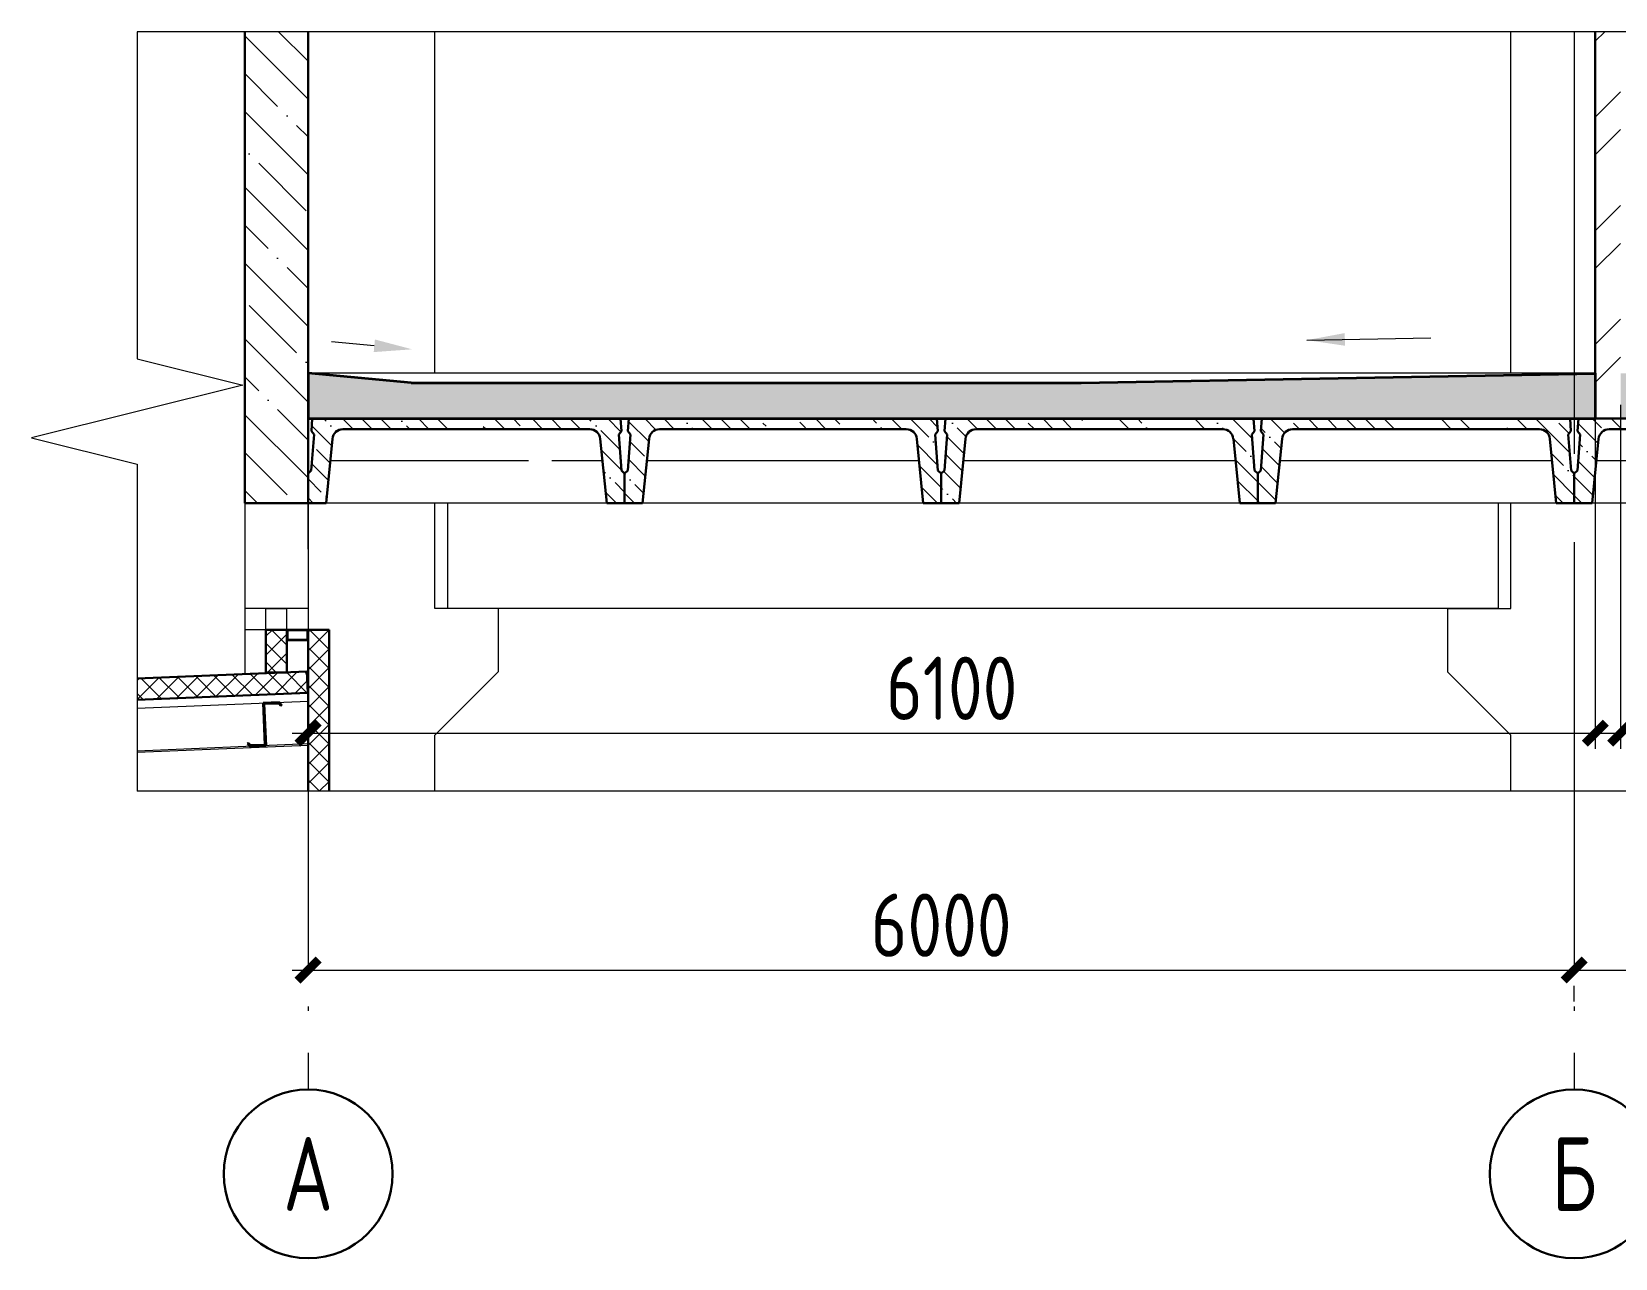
# Model space of a CAD drawing. Extents: x -965262 to 1142518, y -357520 to 71675.
# Drawn here: x 586800 to 594304, y -215166 to -209353 of the extents above; entities that cross this region are included whole.
import ezdxf

# ---------------------------------------------------------------- set-up
doc = ezdxf.new("R2010")
doc.units = 0
doc.header["$LTSCALE"] = 10
doc.linetypes.add('DOTE', pattern=[2.42, 2, -0.2, 0.02, -0.2])
doc.layers.get('0').update_dxf_attribs({"linetype": 'CONTINUOUS', "lineweight": 30})
doc.layers.get('Defpoints').update_dxf_attribs({"linetype": 'CONTINUOUS'})
doc.layers.add('DOTE', color=7, linetype='DOTE', lineweight=9)
doc.layers.add('полы', color=3, linetype='CONTINUOUS', lineweight=35)
doc.styles.add('GOST 2.304', font='isocpeur.ttf', dxfattribs={"width": 0.75, "height": 250})
doc.styles.add('ГОСТ 2м', font='isocpeur.ttf', dxfattribs={"width": 0.8, "height": 250})
doc.dimstyles.new('ГОСТ 2м', dxfattribs={"dimtxt": 250, "dimasz": 100, "dimexe": 75, "dimexo": 150, "dimgap": 62.5, "dimtad": 1, "dimdec": 0, "dimtxsty": 'ГОСТ 2м', "dimblk": 'ARCHTICK', "dimcen": 150, "dimdle": 75, "dimclrd": 256, "dimclre": 256, "dimclrt": 256, "dimadec": 0, "dimazin": 0, "dimtfac": 1, "dimtdec": 0, "dimtmove": 0, "dimatfit": 3, "dimldrblk": 'OBLIQUE', "dimfxl": 1, "dimlwd": 15, "dimlwe": 15, "dimarcsym": 0})
pattern_1 = [(45, (574422.91, -380254.774), (-44.90128, 44.90128), []), (135, (574422.91, -380254.774), (-44.90128, -44.90128), [])]

# ---------------------------------------------------------------- blocks, each defined once
blk = doc.blocks.new('y')
at = {"lineweight": 15}
h = blk.add_hatch(dxfattribs=at)
h.set_pattern_fill('ANSI35', color=256, scale=20, angle=90, style=0)
h.set_pattern_definition([(135, (-71939.62, 175751.51), (-89.80256, -89.80256), []), (135, (-71939.62, 175841.31), (-89.80256, -89.80256), [158.75, -31.75, 0, -31.75])])
edge = h.paths.add_edge_path()
edge.add_ellipse((16945.9, 173767.8), major_axis=(35.4, 35.4), ratio=1, start_angle=45, end_angle=129.28941)
edge.add_line((16896.2, 173772.8), (16865.7, 173467.8))
edge.add_line((16865.7, 173467.8), (16780.7, 173467.8))
edge.add_line((16780.7, 173467.8), (16780.7, 173607.8))
edge.add_line((16780.7, 173607.8), (16795.8, 173622.8))
edge.add_line((16795.8, 173622.8), (16808.9, 173792.8))
edge.add_line((16808.9, 173792.8), (16796.1, 173807.8))
edge.add_line((16796.1, 173807.8), (16800.7, 173867.8))
edge.add_line((16800.7, 173867.8), (18260.7, 173867.8))
edge.add_line((18260.7, 173867.8), (18265.3, 173807.8))
edge.add_line((18265.3, 173807.8), (18252.4, 173792.8))
edge.add_line((18252.4, 173792.8), (18265.5, 173622.8))
edge.add_line((18265.5, 173622.8), (18280.7, 173607.8))
edge.add_line((18280.7, 173607.8), (18280.7, 173467.8))
edge.add_line((18280.7, 173467.8), (18195.7, 173467.8))
edge.add_line((18195.7, 173467.8), (18165.2, 173772.8))
edge.add_ellipse((18115.4, 173767.8), major_axis=(-35.4, 35.4), ratio=1, start_angle=230.71059, end_angle=315)
edge.add_line((18115.4, 173817.8), (16945.9, 173817.8))
h.paths.add_polyline_path([(17610.7, 173817.8), (17450.7, 173817.8), (17450.7, 173867.8), (17610.7, 173867.8)], flags=17)
h.paths.add_polyline_path([(17960.7, 173817.8), (17800.7, 173817.8), (17800.7, 173867.8), (17960.7, 173867.8)], flags=17)
for p, q in [((16800.7, 173867.8), (16796.1, 173807.8)), ((18260.7, 173867.8), (16800.7, 173867.8)), ((18115.4, 173817.8), (16945.9, 173817.8)), ((18260.7, 173867.8), (18265.3, 173807.8)), ((16808.9, 173792.8), (16795.8, 173622.8)), ((16808.9, 173792.8), (16796.1, 173807.8)), ((16896.2, 173772.8), (16865.7, 173467.8)), ((18165.2, 173772.8), (18195.7, 173467.8)), ((18252.4, 173792.8), (18265.3, 173807.8)), ((18252.4, 173792.8), (18265.5, 173622.8)), ((16780.7, 173607.8), (16795.8, 173622.8)), ((16780.7, 173607.8), (16780.7, 173467.8)), ((18280.7, 173607.8), (18265.5, 173622.8)), ((18280.7, 173607.8), (18280.7, 173467.8)), ((18280.7, 173607.8), (18280.7, 173467.8)), ((16780.7, 173467.8), (16865.7, 173467.8)), ((18280.7, 173467.8), (18195.7, 173467.8))]:
    blk.add_line(p, q)
for p, q in [((18175.7, 173667.8), (16885.7, 173667.8)), ((18195.7, 173467.8), (16865.7, 173467.8))]:
    blk.add_line(p, q, dxfattribs=at)
for centre, start, end in [((16945.9, 173767.8), 90, 174.28941), ((18115.4, 173767.8), 5.71059, 90)]:
    blk.add_arc(centre, 50, start, end)
blk = doc.blocks.new('_ArchTick')
at = {"color": 0, "linetype": 'ByBlock', "lineweight": 0, "const_width": 0.4}
blk.add_lwpolyline([(-0.5, -0.5), (0.5, 0.5)], dxfattribs=at)
blk = doc.blocks.new('*D2134')
at = {"lineweight": 15, "ltscale": 100, "transparency": 16777216}
for p, q in [((600109.5, -213649.9), (600109.5, -213724.9)), ((594034.5, -213799.9), (600184.5, -213799.9)), ((594109.5, -213949.9), (594109.5, -213874.9))]:
    blk.add_line(p, q, dxfattribs=at)
at = {"layer": 'Defpoints', "color": 0, "lineweight": 15, "ltscale": 100, "transparency": 16777216}
for p in [(594109.5, -213799.9), (600109.5, -213799.9), (600109.5, -213799.9)]:
    blk.add_point(p, dxfattribs=at)
at = {"lineweight": 15, "ltscale": 100, "transparency": 16777216, "xscale": 100, "yscale": 100, "zscale": 100, "rotation": 180}
blk.add_blockref('_ArchTick', (594109.5, -213799.9), dxfattribs=at)
at = {"lineweight": 15, "ltscale": 100, "transparency": 16777216, "xscale": 100, "yscale": 100, "zscale": 100}
blk.add_blockref('_ArchTick', (600109.5, -213799.9), dxfattribs=at)
at = {"lineweight": 15, "ltscale": 100, "transparency": 16777216, "insert": (597109.5, -213587.4), "char_height": 250, "attachment_point": 5, "style": 'ГОСТ 2м'}
blk.add_mtext('{\\H1.2x;6000}', dxfattribs=at)
blk = doc.blocks.new('_Oblique')
at = {"color": 0, "linetype": 'ByBlock', "lineweight": -2}
blk.add_line((-0.5, -0.5), (0.5, 0.5), dxfattribs=at)
blk = doc.blocks.new('*D2135')
at = {"lineweight": 15, "ltscale": 100, "transparency": 16777216}
for p, q in [((588109.5, -213649.9), (588109.5, -213724.9)), ((594109.5, -213649.9), (594109.5, -213724.9)), ((588034.5, -213799.9), (594184.5, -213799.9))]:
    blk.add_line(p, q, dxfattribs=at)
at = {"layer": 'Defpoints', "color": 0, "lineweight": 15, "ltscale": 100, "transparency": 16777216}
for p in [(588109.5, -213799.9), (594109.5, -213799.9), (594109.5, -213799.9)]:
    blk.add_point(p, dxfattribs=at)
at = {"lineweight": 15, "ltscale": 100, "transparency": 16777216, "xscale": 100, "yscale": 100, "zscale": 100, "rotation": 180}
blk.add_blockref('_ArchTick', (588109.5, -213799.9), dxfattribs=at)
at = {"lineweight": 15, "ltscale": 100, "transparency": 16777216, "xscale": 100, "yscale": 100, "zscale": 100}
blk.add_blockref('_ArchTick', (594109.5, -213799.9), dxfattribs=at)
at = {"lineweight": 15, "ltscale": 100, "transparency": 16777216, "insert": (591109.5, -213587.4), "char_height": 250, "attachment_point": 5, "style": 'ГОСТ 2м'}
blk.add_mtext('{\\H1.2x;6000}', dxfattribs=at)
blk = doc.blocks.new('*D2136')
at = {"lineweight": 15, "transparency": 16777216}
for p, q in [((588109.5, -211122), (588109.5, -212752.3)), ((594209.5, -211123.7), (594209.5, -212752.3)), ((588034.5, -212677.3), (594284.5, -212677.3))]:
    blk.add_line(p, q, dxfattribs=at)
at = {"layer": 'Defpoints', "color": 0, "lineweight": 15, "transparency": 16777216}
for p in [(588109.5, -210972), (594209.5, -210973.7), (594209.5, -212677.3)]:
    blk.add_point(p, dxfattribs=at)
at = {"lineweight": 15, "transparency": 16777216, "xscale": 100, "yscale": 100, "zscale": 100, "rotation": 180}
blk.add_blockref('_ArchTick', (588109.5, -212677.3), dxfattribs=at)
at = {"lineweight": 15, "transparency": 16777216, "xscale": 100, "yscale": 100, "zscale": 100}
blk.add_blockref('_ArchTick', (594209.5, -212677.3), dxfattribs=at)
at = {"lineweight": 15, "transparency": 16777216, "insert": (591159.5, -212464.8), "char_height": 250, "attachment_point": 5, "style": 'ГОСТ 2м'}
blk.add_mtext('{\\H1.2x;6100}', dxfattribs=at)
blk = doc.blocks.new('*D2137')
at = {"lineweight": 15, "transparency": 16777216}
for p, q in [((594329.5, -211122), (594329.5, -212752.3)), ((598199.5, -211122), (598199.5, -212752.3)), ((594254.5, -212677.3), (598274.5, -212677.3))]:
    blk.add_line(p, q, dxfattribs=at)
at = {"layer": 'Defpoints', "color": 0, "lineweight": 15, "transparency": 16777216}
for p in [(594329.5, -210972), (598199.5, -210972), (598199.5, -212677.3)]:
    blk.add_point(p, dxfattribs=at)
at = {"lineweight": 15, "transparency": 16777216, "xscale": 100, "yscale": 100, "zscale": 100, "rotation": 180}
blk.add_blockref('_ArchTick', (594329.5, -212677.3), dxfattribs=at)
at = {"lineweight": 15, "transparency": 16777216, "xscale": 100, "yscale": 100, "zscale": 100}
blk.add_blockref('_ArchTick', (598199.5, -212677.3), dxfattribs=at)
at = {"lineweight": 15, "transparency": 16777216, "insert": (596264.5, -212464.8), "char_height": 250, "attachment_point": 5, "style": 'ГОСТ 2м'}
blk.add_mtext('{\\H1.2x;3870}', dxfattribs=at)

msp = doc.modelspace()

# ---------------------------------------------------------------- hatches: boundary and pattern name
at = {"lineweight": 15}
h = msp.add_hatch(dxfattribs=at)
h.set_pattern_fill('ANSI35', color=256, scale=40, angle=90)
h.set_pattern_definition([(135, (587965.08, -209887.25), (-179.605, -179.605), []), (135, (587965.08, -209707.64), (-179.605, -179.605), [317.5, -63.5, 0, -63.5])])
h.paths.add_polyline_path([(588109.5, -209353), (587809.5, -209353), (587809.5, -210287), (588109.5, -210287)])
h.paths.add_polyline_path([(587809.5, -211587), (588109.5, -211587), (588109.5, -211447), (588109.5, -210287), (587809.5, -210287)])
h = msp.add_hatch(dxfattribs=at)
h.set_pattern_fill('ANSI32', color=256, scale=40)
h.set_pattern_definition([(45, (594271.05, -209157.32), (-269.41, 269.41), []), (45, (594450.65, -209157.32), (-269.41, 269.41), [])])
h.paths.add_polyline_path([(594329.5, -209353), (594209.5, -209353)], flags=17)
h.paths.add_polyline_path([(594329.5, -209353), (594209.5, -209353), (594209.5, -211187), (594329.5, -211187)])
h = msp.add_hatch(dxfattribs=at)
h.set_pattern_fill('ANSI35', color=256, scale=20, angle=90, style=0)
h.set_pattern_definition([(135, (589204.57, -211220.94), (-89.803, -89.803), []), (135, (589204.57, -211131.14), (-89.803, -89.803), [158.75, -31.75, 0, -31.75])])
h.paths.add_polyline_path([(589289.5, -211187), (589129.5, -211187), (589129.5, -211237), (589289.5, -211237)], flags=16)
edge = h.paths.add_edge_path()
edge.add_ellipse((588274.8, -211287), major_axis=(35.4, 35.4), ratio=1, start_angle=45, end_angle=129.28941)
edge.add_line((588225, -211282), (588194.5, -211587))
edge.add_line((588194.5, -211587), (588109.5, -211587))
edge.add_line((588109.5, -211587), (588109.5, -211447))
edge.add_line((588109.5, -211447), (588124.7, -211432))
edge.add_line((588124.7, -211432), (588137.8, -211262))
edge.add_line((588137.8, -211262), (588124.9, -211247))
edge.add_line((588124.9, -211247), (588129.5, -211187))
edge.add_line((588129.5, -211187), (589589.5, -211187))
edge.add_line((589589.5, -211187), (589594.2, -211247))
edge.add_line((589594.2, -211247), (589581.3, -211262))
edge.add_line((589581.3, -211262), (589594.4, -211432))
edge.add_line((589594.4, -211432), (589609.5, -211447))
edge.add_line((589609.5, -211447), (589609.5, -211587))
edge.add_line((589609.5, -211587), (589524.5, -211587))
edge.add_line((589524.5, -211587), (589494, -211282))
edge.add_ellipse((589444.3, -211287), major_axis=(-35.4, 35.4), ratio=1, start_angle=230.71059, end_angle=315)
edge.add_line((589444.3, -211237), (588274.8, -211237))
h.paths.add_polyline_path([(588939.5, -211237), (588779.5, -211237), (588779.5, -211187), (588939.5, -211187)], flags=17)
h.paths.add_polyline_path([(589289.5, -211237), (589129.5, -211237), (589129.5, -211187), (589289.5, -211187)], flags=17)
h = msp.add_hatch(dxfattribs=at)
h.set_pattern_fill('ANSI37', color=256, scale=20)
h.set_pattern_definition(pattern_1)
h.paths.add_polyline_path([(587909.5, -212389.5), (588009.5, -212389.5), (588009.5, -212187), (587909.5, -212187)])
h = msp.add_hatch(dxfattribs=at)
h.set_pattern_fill('ANSI37', color=256, scale=20)
h.set_pattern_definition(pattern_1)
h.paths.add_polyline_path([(588209.5, -212953), (588109.5, -212953), (588109.5, -212187), (588209.5, -212187)])
h = msp.add_hatch(dxfattribs=at)
h.set_pattern_fill('ANSI37', color=256, scale=20)
h.set_pattern_definition([(45, (571328.865, -380254.774), (-44.90128, 44.90128), []), (135, (571328.865, -380254.774), (-44.90128, -44.90128), [])])
h.paths.add_polyline_path([(588107.9, -212485.6), (588103.8, -212385.6), (587299.5, -212418.9), (587299.5, -212519)])
at = {"layer": 'полы', "lineweight": 15}
h = msp.add_hatch(dxfattribs=at)
h.set_pattern_fill('ANSI35', color=256, scale=40)
h.set_pattern_definition([(45, (519613.17, -222609.96), (-179.6051, 179.6051), []), (45, (519792.77, -222609.96), (-179.6051, 179.6051), [317.5, -63.5, 0, -63.5])])
h.paths.add_polyline_path([(594109.5, -210975.5), (591773.5, -211016.9), (588597.5, -211016.9), (588109.5, -210972), (588109.5, -211187), (594109.5, -211187)])
h.paths.add_polyline_path([(594209.5, -210973.7), (594109.5, -210975.5), (594109.5, -211187), (594209.5, -211187)])
h.paths.add_polyline_path([(598199.5, -210972), (594329.5, -210972), (594329.5, -211187), (598199.5, -211187)])
h.paths.add_polyline_path([(600109.5, -211016.5), (598319.5, -210972), (598319.5, -211187), (599279.5, -211187), (600109.5, -211187)])
h.paths.add_polyline_path([(601954.5, -211072), (601937, -211072), (601937, -211062), (600109.5, -211016.5), (600109.5, -211187), (601979.5, -211187), (601979.5, -211122.6), (601974.5, -211122), (601974.5, -211092), (601954.5, -211092)])
h.paths.add_polyline_path([(603159.5, -210972), (602182, -211062), (602182, -211072), (602164.5, -211072), (602164.5, -211092), (602144.5, -211092), (602144.5, -211122), (602139.5, -211122.6), (602139.5, -211187), (602279.5, -211187), (603159.5, -211187)])
h.paths.add_polyline_path([(604204.5, -211072), (604187, -211072), (604187, -211062), (603279.5, -210972), (603279.5, -211187), (604229.5, -211187), (604229.5, -211122.6), (604224.5, -211122), (604224.5, -211092), (604204.5, -211092)])
h.paths.add_polyline_path([(606109.5, -210980.7), (604432, -211062), (604432, -211072), (604414.5, -211072), (604414.5, -211092), (604394.5, -211092), (604394.5, -211122), (604389.5, -211122.6), (604389.5, -211187), (604529.5, -211187), (604589.5, -211187), (606109.5, -211187)])
h.paths.add_polyline_path([(606289.5, -210972), (606109.5, -210980.7), (606109.5, -211187), (606289.5, -211187)])
h.paths.add_polyline_path([(610073.5, -211092), (610053.5, -211092), (610053.5, -211072), (610036, -211072), (610036, -211062), (608209.5, -210972), (606409.5, -210972), (606409.5, -211187), (607589.5, -211187), (610078.5, -211187), (610078.5, -211122.6), (610073.5, -211122)])
h.paths.add_polyline_path([(612109.5, -210972), (610281, -211062), (610281, -211072), (610263.5, -211072), (610263.5, -211092), (610243.5, -211092), (610243.5, -211122), (610238.5, -211122.6), (610238.5, -211187), (610589.5, -211187), (612109.5, -211187)])

# ---------------------------------------------------------------- linework, layer by layer
at = {"color": 5, "lineweight": 15, "ltscale": 10, "extrusion": (1, 0, 0)}
for p, q in [((587299.5, -209353, 9801.8), (587299.5, -210903, 9801.8)), ((587299.5, -211403, 9801.8), (587299.5, -212953, 9801.8))]:
    msp.add_line(p, q, dxfattribs=at)
at = {"color": 5, "lineweight": 15, "ltscale": 10, "extrusion": (-1.83697e-16, -1, 0)}
for p, q in [((599859.5, -209353, 9801.8), (587299.5, -209353, 9801.8)), ((599859.5, -212953, 9801.8), (587299.5, -212953, 9801.8))]:
    msp.add_line(p, q, dxfattribs=at)
for p, q in [((587809.5, -211587, 9801.8), (587809.5, -209353, 9801.8)), ((588109.5, -211587, 9801.8), (588109.5, -209353, 9801.8)), ((588109.5, -211187, 9801.8), (599279.5, -211187, 9801.8)), ((588129.5, -211187, 9801.8), (588124.9, -211247, 9801.8)), ((588137.8, -211262, 9801.8), (588124.9, -211247, 9801.8)), ((589444.3, -211237, 9801.8), (588274.8, -211237, 9801.8)), ((589589.5, -211187, 9801.8), (589289.5, -211187, 9801.8)), ((589581.3, -211262, 9801.8), (589594.2, -211247, 9801.8)), ((589589.5, -211187, 9801.8), (589594.2, -211247, 9801.8)), ((588137.8, -211262, 9801.8), (588124.7, -211432, 9801.8)), ((588225, -211282, 9801.8), (588194.5, -211587, 9801.8)), ((589494, -211282, 9801.8), (589524.5, -211587, 9801.8)), ((589581.3, -211262, 9801.8), (589594.4, -211432, 9801.8)), ((588109.5, -211447, 9801.8), (588124.7, -211432, 9801.8)), ((588109.5, -211447, 9801.8), (588109.5, -211587, 9801.8)), ((589609.5, -211447, 9801.8), (589594.4, -211432, 9801.8)), ((589609.5, -211447, 9801.8), (589609.5, -211587, 9801.8)), ((589609.5, -211447, 9801.8), (589609.5, -211587, 9801.8)), ((587809.5, -211587, 9801.8), (588109.5, -211587, 9801.8)), ((588109.5, -211587, 9801.8), (588194.5, -211587, 9801.8)), ((589609.5, -211587, 9801.8), (589524.5, -211587, 9801.8)), ((587909.5, -212187, 9801.8), (587909.5, -212389.5, 9801.8)), ((588009.5, -212187, 9801.8), (587909.5, -212187, 9801.8)), ((588009.5, -212187, 9801.8), (588009.5, -212389.5, 9801.8)), ((588009.5, -212191.6, 9801.8), (588009.5, -212232.4, 9801.8)), ((588011.8, -212191.6, 9801.8), (588011.8, -212232.4, 9801.8)), ((588104.9, -212187, 9801.8), (588014.1, -212187, 9801.8)), ((588104.9, -212189.3, 9801.8), (588014.1, -212189.3, 9801.8)), ((588107.2, -212232.4, 9801.8), (588107.2, -212191.6, 9801.8)), ((588109.5, -212187, 9801.8), (588109.5, -212953, 9801.8)), ((588109.5, -212187, 9801.8), (588209.5, -212187, 9801.8)), ((588109.5, -212232.4, 9801.8), (588109.5, -212191.6, 9801.8)), ((588209.5, -212187, 9801.8), (588209.5, -212953, 9801.8)), ((588014.1, -212234.7, 9801.8), (588104.9, -212234.7, 9801.8)), ((588014.1, -212237, 9801.8), (588104.9, -212237, 9801.8)), ((587299.5, -212418.9, 9801.8), (588103.8, -212385.6, 9801.8)), ((588009.5, -212389.5, 9801.8), (587909.5, -212389.5, 9801.8)), ((588107.9, -212485.6, 9801.8), (588103.8, -212385.6, 9801.8)), ((587299.5, -212519, 9801.8), (588107.9, -212485.6, 9801.8)), ((587896.7, -212534.3, 9801.8), (587972.8, -212531.2, 9801.8)), ((587904.9, -212732.1, 9801.8), (587896.7, -212534.3, 9801.8)), ((587972.8, -212531.2, 9801.8), (587984.7, -212544.3, 9801.8)), ((587970.6, -212536.3, 9801.8), (587902, -212539.2, 9801.8)), ((587902, -212539.2, 9801.8), (587910.2, -212737, 9801.8)), ((587981, -212547.7, 9801.8), (587970.6, -212536.3, 9801.8)), ((587984.7, -212544.3, 9801.8), (587981, -212547.7, 9801.8)), ((587822.1, -212727, 9801.8), (587825.9, -212723.6, 9801.8)), ((587834.1, -212740.1, 9801.8), (587822.1, -212727, 9801.8)), ((587825.9, -212723.6, 9801.8), (587836.2, -212734.9, 9801.8)), ((587910.2, -212737, 9801.8), (587834.1, -212740.1, 9801.8)), ((587836.2, -212734.9, 9801.8), (587904.9, -212732.1, 9801.8))]:
    msp.add_line(p, q)
at = {"lineweight": 15}
for p, q in [((588109.5, -211805, 9801.8), (588109.5, -209353, 9801.8)), ((588709.5, -210972, 9801.8), (588709.5, -209353, 9801.8)), ((593809.5, -210972, 9801.8), (593809.5, -209353, 9801.8)), ((589154.5, -211387, 9801.8), (588214.5, -211387, 9801.8)), ((589504.5, -211387, 9801.8), (589264.5, -211387, 9801.8)), ((587809.5, -211587, 9801.8), (587809.5, -212187, 9801.8)), ((588109.5, -211587, 9801.8), (588109.5, -212087, 9801.8)), ((589524.5, -211587, 9801.8), (588194.5, -211587, 9801.8)), ((588709.5, -212087, 9801.8), (588709.5, -211587, 9801.8)), ((593749.5, -211587, 9801.8), (588769.5, -211587, 9801.8)), ((588769.5, -211587, 9801.8), (588769.5, -211787, 9801.8)), ((593749.5, -211587, 9801.8), (593749.5, -211787, 9801.8)), ((593809.5, -212087, 9801.8), (593809.5, -211587, 9801.8)), ((588769.5, -211787, 9801.8), (588769.5, -212087, 9801.8)), ((593749.5, -211787, 9801.8), (593749.5, -212087, 9801.8)), ((588109.5, -212087, 9801.8), (587809.5, -212087, 9801.8)), ((587909.5, -212087, 9801.8), (588009.5, -212087, 9801.8)), ((587909.5, -212187, 9801.8), (587909.5, -212087, 9801.8)), ((588009.5, -212187, 9801.8), (588009.5, -212087, 9801.8)), ((589009.5, -212087, 9801.8), (588709.5, -212087, 9801.8)), ((593749.5, -212087, 9801.8), (588769.5, -212087, 9801.8)), ((589009.5, -212087, 9801.8), (589009.5, -212387, 9801.8)), ((589009.5, -212087, 9801.8), (589009.5, -212371.4, 9801.8)), ((593509.5, -212087, 9801.8), (593509.5, -212387, 9801.8)), ((593509.5, -212087, 9801.8), (593509.5, -212371.4, 9801.8)), ((593509.5, -212087, 9801.8), (593809.5, -212087, 9801.8)), ((587909.5, -212187, 9801.8), (587809.5, -212187, 9801.8)), ((587809.5, -212187, 9801.8), (587809.5, -212397.8, 9801.8)), ((588709.5, -212687, 9801.8), (589009.5, -212387, 9801.8)), ((593809.5, -212687, 9801.8), (593509.5, -212387, 9801.8)), ((587299.5, -212559, 9801.8), (588109.5, -212525.5, 9801.8)), ((588107.9, -212485.6, 9801.8), (588109.5, -212525.5, 9801.8)), ((588109.5, -212728.7, 9801.8), (587299.5, -212762.2, 9801.8)), ((587299.5, -212768.2, 9801.8), (588109.5, -212734.7, 9801.8)), ((588709.5, -212953, 9801.8), (588709.5, -212687, 9801.8)), ((593809.5, -212953, 9801.8), (593809.5, -212687, 9801.8))]:
    msp.add_line(p, q, dxfattribs=at)
at = {"ltscale": 100}
msp.add_line((594209.5, -209353, 9801.8), (594209.5, -211187, 9801.8), dxfattribs=at)
at = {"lineweight": 15, "ltscale": 50}
for p, q in [((592842.6, -210814.8, 9801.8), (593430.6, -210804.3, 9801.8)), ((588423.3, -210841.6, 9801.8), (588220.1, -210823, 9801.8))]:
    msp.add_line(p, q, dxfattribs=at)
at = {"color": 5, "lineweight": 15, "ltscale": 10, "elevation": 9801.8}
for points in [[(587299.5, -210903), (587799.5, -211028)], [(587799.5, -211028), (586799.5, -211278)], [(586799.5, -211278), (587299.5, -211403)]]:
    msp.add_lwpolyline(points, dxfattribs=at)
for centre, radius, start, end in [((588274.8, -211287, 9801.8), 50, 90, 174.28941), ((589444.3, -211287, 9801.8), 50, 5.71059, 90), ((588014.1, -212191.6, 9801.8), 4.6, 90, 180), ((588014.1, -212232.4, 9801.8), 4.6, 180, 270), ((588014.1, -212191.6, 9801.8), 2.3, 90, 180), ((588014.1, -212232.4, 9801.8), 2.3, 180, 270), ((588104.9, -212191.6, 9801.8), 4.6, 0, 90), ((588104.9, -212191.6, 9801.8), 2.3, 0, 90), ((588104.9, -212232.4, 9801.8), 2.3, 270, 0), ((588104.9, -212232.4, 9801.8), 4.6, 270, 0)]:
    msp.add_arc(centre, radius, start, end)
at = {"lineweight": 15, "ltscale": 50}
for points in [[(593023.1, -210841.4, 9801.8), (593022, -210781.4, 9801.8), (592842.6, -210814.8, 9801.8)], [(588420.5, -210871.5, 9801.8), (588426.1, -210811.7, 9801.8), (588602.5, -210858.3, 9801.8)]]:
    msp.add_solid(points, dxfattribs=at)
at = {"layer": 'DOTE', "ltscale": 100}
for p, q in [((588109.5, -209353, 9801.8), (588109.5, -214366.3, 9801.8)), ((594109.5, -209353, 9801.8), (594109.5, -214366.3, 9801.8))]:
    msp.add_line(p, q, dxfattribs=at)
at = {"layer": 'DOTE', "linetype": 'Continuous', "lineweight": 30}
for centre in [(588109.5, -214766.3, 9801.8), (594109.5, -214766.3, 9801.8)]:
    msp.add_circle(centre, 400, dxfattribs=at)
at = {"layer": 'полы'}
for p, q in [((588597.5, -211016.9, 9801.8), (588109.5, -210972, 9801.8)), ((588109.5, -210972, 9801.8), (588109.5, -211187, 9801.8)), ((588597.5, -211016.9, 9801.8), (591773.5, -211016.9, 9801.8)), ((591773.5, -211016.9, 9801.8), (594209.5, -210973.7, 9801.8)), ((594209.5, -210972, 9801.8), (594209.5, -211187, 9801.8)), ((588109.5, -211187, 9801.8), (594209.5, -211187, 9801.8))]:
    msp.add_line(p, q, dxfattribs=at)
at = {"layer": 'полы', "lineweight": 15}
msp.add_line((594209.5, -210972, 9801.8), (588109.5, -210972, 9801.8), dxfattribs=at)

# ---------------------------------------------------------------- block references
at = {"lineweight": 15}
for p in [(572828.9, -385054.8, 9801.8), (574328.9, -385054.8, 9801.8), (575828.9, -385054.8, 9801.8), (577328.9, -385054.8, 9801.8)]:
    msp.add_blockref('y', p, dxfattribs=at)

# ---------------------------------------------------------------- texts
at = {"layer": 'DOTE', "linetype": 'Continuous', "lineweight": 30, "ltscale": 100, "char_height": 350, "width": 800, "attachment_point": 5, "style": 'GOST 2.304'}
for s, insert in [('A', (588109.5, -214766.3, 9801.8)), ('Б', (594109.5, -214766.3, 9801.8))]:
    msp.add_mtext(s, dxfattribs=dict(at, insert=insert))

# ---------------------------------------------------------------- dimensions: what is measured, and where the dimension line sits
at = {"lineweight": 15}
for base, p1, p2, picture, middle in [((594209.5, -212677.3, 9801.8), (588109.5, -210972, 9801.8), (594209.5, -210973.7, 9801.8), '*D2136', (591159.5, -212464.8, 9801.8)), ((598199.5, -212677.3, 9801.8), (594329.5, -210972, 9801.8), (598199.5, -210972, 9801.8), '*D2137', (596264.5, -212464.8, 9801.8))]:
    dim = msp.add_linear_dim(base=base, p1=p1, p2=p2, text='{\\H1.2x;<>}', dimstyle='ГОСТ 2м', dxfattribs=at)
    dim.commit()
    dim.dimension.update_dxf_attribs({"geometry": picture, "text_midpoint": middle})
at = {"lineweight": 15, "ltscale": 100}
for base, p1, p2, picture, middle in [((594109.5, -213799.9, 9801.8), (588109.5, -213799.9, 9801.8), (594109.5, -213799.9, 9801.8), '*D2135', (591109.5, -213587.4, 9801.8)), ((600109.5, -213799.9, 9801.8), (594109.5, -213799.9, 9801.8), (600109.5, -213799.9, 9801.8), '*D2134', (597109.5, -213587.4, 9801.8))]:
    dim = msp.add_linear_dim(base=base, p1=p1, p2=p2, text='{\\H1.2x;<>}', dimstyle='ГОСТ 2м', dxfattribs=at)
    dim.commit()
    dim.dimension.update_dxf_attribs({"geometry": picture, "text_midpoint": middle})

doc.saveas('drawing.dxf')
